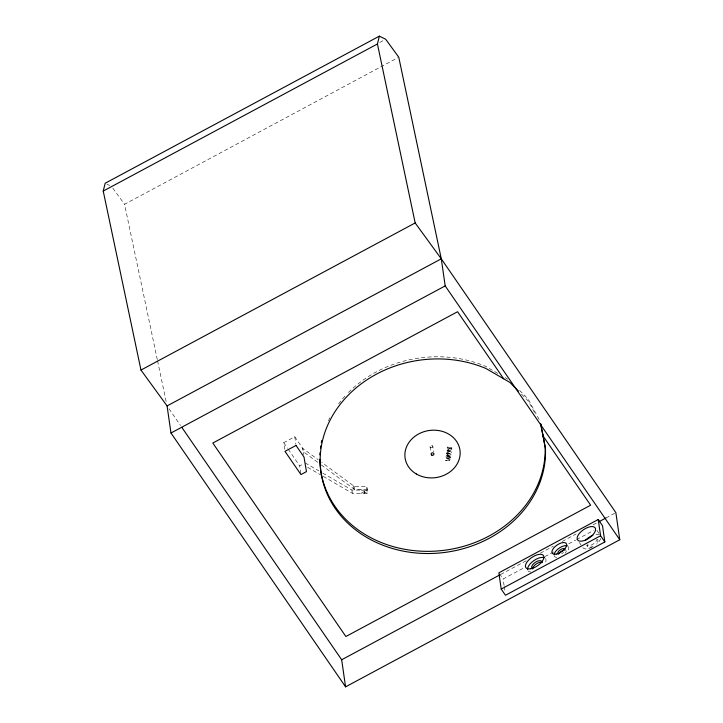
<?xml version="1.0" encoding="UTF-8"?>
<svg xmlns="http://www.w3.org/2000/svg" width="723" height="723" viewBox="0 0 723 723"><rect width="100%" height="100%" fill="white"/><g stroke="black" fill="none" stroke-linecap="round" stroke-linejoin="round"><path stroke-width="0.54" stroke-dasharray="3.62 2.71" d="M323.19 476.349L352.363 493.285L367.221 493.42L366.823 486.706L354.116 486.236L321.744 462.368M364.275 491.577L364.5 493.249M447.492 455.571L447.6 454.631M448.07 450.601L448.179 449.661M379.747 42.467L383.723 40.334M157.316 359.656L124.555 204.302L397.767 57.732M284.672 449.191L283.732 442.693L294.776 436.764L302.756 448.377L318.129 459.701M300.795 473.493L299.702 465.91L303.38 463.931M360.949 493.357L367.293 489.959L366.823 486.706M500.632 574.478L526.461 560.623M540.37 553.158L553.285 546.236M562.223 541.437L576.132 533.972M593.023 524.916L596.999 522.783M605.937 517.984L614.884 513.185M504.067 585.513L503.127 579.015L523.994 567.817M544.871 556.62L553.809 551.821M568.721 543.823L575.671 540.099M576.665 539.566L593.565 530.501M448.133 450.601L449.037 450.176L448.242 449.661M447.555 455.571L448.459 455.147L447.664 454.64M322.72 473.104L351.893 490.031L366.751 490.167M321.31 464.952L354.586 489.48L367.293 489.959L367.221 493.42L360.94 489.724M106.968 184.148L109.688 185.486M497.786 373.384L485.639 366.335A112.987 96.945 -8.2 0 0 347.148 393.809M505.151 377.668L507.79 379.195M305.223 462.946L318.834 470.845M307.637 467.32L322.214 475.788M317.686 462.286L303.226 451.622L302.756 448.377L303.75 454.749M519.656 390.465L528.215 399.132L539.819 420.813M521.527 394.207L528.522 401.301L535.381 414.107M112.806 188.161L124.555 204.302M596.918 530.438L600.461 535.598M587.808 546.66L586.742 545.115A6.046 2.856 -34.5 0 0 592.11 544.69A6.046 2.856 -34.5 0 0 596.818 539.71M579.322 542.476L581.093 545.061M499.476 573.71L503.127 579.015M283.732 442.693L287.564 448.26M288.206 449.191L299.702 465.91M169.001 408.721L180.506 425.458M157.551 360.759L166.145 401.518M504.22 586.597L505.006 592.02M432.842 446.407A1.419 1.22 -8.2 0 1 430.727 447.546A1.419 1.22 -8.2 0 1 430.718 445.431A1.419 1.22 -8.2 0 1 432.842 446.407L433.628 451.83M430.013 446.516L430.8 451.938M364.094 491.577L364.347 493.222M354.116 486.236L354.586 489.48M353.384 485.693L353.845 488.938M351.893 490.031L352.363 493.285M294.776 436.764L295.87 444.347M328.432 420.732A112.987 96.945 -8.2 0 1 329.896 417.749M338.572 403.895A112.987 96.945 -8.2 0 1 346.38 394.604M565.061 550.14A4.266 2.015 -34.5 0 1 564.771 550.854M563.542 552.372A4.266 2.015 -34.5 0 1 561.744 553.646M597.026 539.204A6.046 2.856 -34.5 0 1 595.725 544.428M593.176 546.236A6.046 2.856 -34.5 0 1 587.989 544.048M600.686 538.49A10.655 5.043 -34.5 0 1 596.656 544.103M592.11 547.212A10.655 5.043 -34.5 0 1 582.874 547.636M595.897 534.405A10.655 5.043 -34.5 0 1 599.439 534.722M568.377 546.543A8.531 4.031 -34.5 0 1 568.115 550.23M556.665 557.343A8.531 4.031 -34.5 0 1 554.071 555.436M565.964 550.565A4.266 2.015 -34.5 0 1 565.314 553.167M545.467 558.536A10.655 5.043 -34.5 0 1 545.142 563.145M530.827 572.029A10.655 5.043 -34.5 0 1 528.097 570.881M446.715 455.056L451.152 455.752L450.393 456.294C444.392 458.219 445.296 451.703 450.637 454.216L451.26 454.812L446.715 455.056M447.293 450.086L451.73 450.781L450.971 451.315C444.97 453.24 445.874 446.733 451.215 449.236L451.839 449.842L447.293 450.086M446.95 453.511L450.673 453.881L451.432 453.348L448.649 453.213L447.51 452.056L451.559 452.255L450.935 451.649L447.203 451.468L446.498 451.992L447.627 453.158L446.326 453.484L446.95 453.511M446.154 460.298L449.887 460.678L450.745 459.241L450.122 458.644L445.73 458.617L450.122 459.539L449.86 460.099L445.531 460.271L446.154 460.298M447.718 447.031L447.058 447.185L448.522 447.944L446.895 448.549L451.974 448.622L450.42 448.034L452.101 447.609L447.718 447.031M445.964 456.593C445.196 459.376 452.435 458.96 450.357 456.629L445.964 456.593M450.402 457.207C448.179 459.412 442.792 455.589 450.402 457.207"/><path stroke-width="1.08" d="M103.226 191.071L105.16 183.253L379.358 36.15L385.702 39.268L398.762 57.198L441.283 258.825L445.187 285.91L619.774 539.747L345.576 686.85L170.98 433.014L167.076 405.928L140.976 370.059L103.226 191.071L377.424 43.967L379.358 36.15M140.976 370.059L415.174 222.955L377.424 43.967M167.076 405.928L441.283 258.825L615.869 512.652L619.774 539.747M170.98 433.014L445.187 285.91M598.246 519.512L498.87 572.824L501.211 589.073L505.467 595.264L604.844 541.952L602.503 525.702L598.246 519.512L600.587 535.761L604.844 541.952M345.576 686.85L341.672 659.765L499.638 575.011M598.987 521.717L605.937 517.984M501.211 589.073L600.587 535.761M518.418 391.053L509.86 382.386L485.955 368.495A112.987 96.945 -8.2 0 0 325.748 429.986A112.987 96.945 -8.2 0 0 416.909 553.05A112.987 96.945 -8.2 0 0 545.458 448.82L540.659 423.958M415.174 222.955L441.283 258.825M503.705 378.807L457.569 311.73L212.806 443.045L345.883 636.511L590.637 505.205L542.964 435.879L542.648 433.719M181.789 427.311L341.672 659.765M540.768 423.958L545.142 446.651A112.987 96.945 -8.2 0 1 434.939 551.143A112.987 96.945 -8.2 0 1 319.846 459.259M319.909 454.839A112.987 96.945 -8.2 0 1 320.036 452.616M320.452 448.161A112.987 96.945 -8.2 0 1 320.75 445.946M321.301 442.63A112.987 96.945 -8.2 0 1 321.744 440.434M558.4 554.279A4.266 2.015 -34.5 0 1 560.171 549.905A4.266 2.015 -34.5 0 1 565.106 549.507M532.724 569.001A5.929 2.802 -34.5 0 1 536.105 564.057A5.929 2.802 -34.5 0 1 542.06 562.367M585.404 540.37A10.655 5.043 -34.5 0 1 592.842 535.282M554.152 554.18A8.531 4.031 -34.5 0 1 559.846 547.7A8.531 4.031 -34.5 0 1 567.492 545.892M559.15 553.655A4.266 2.015 -34.5 0 1 564.067 550.167M527.582 569.643A10.655 5.043 -34.5 0 1 533.646 560.75A10.655 5.043 -34.5 0 1 544.356 557.722M532.562 568.594A5.929 2.802 -34.5 0 1 535.68 562.078A5.929 2.802 -34.5 0 1 541.834 562.837M296.023 445.431L284.979 451.36L300.949 474.577L306.471 471.613L304.003 457.044L296.023 445.431M431.821 455.138A1.419 1.22 -8.2 0 0 433.936 453.999A1.419 1.22 -8.2 0 0 431.812 453.023A1.419 1.22 -8.2 0 0 431.821 455.138M416.267 473.945A27.709 23.778 -8.2 0 0 460.009 455.526A27.709 23.778 -8.2 0 0 421.292 432.679A27.709 23.778 -8.2 0 0 416.267 473.945M584.383 540.506A10.655 5.043 -34.5 0 0 595.137 527.862A10.655 5.043 -34.5 0 0 579.512 533.267A10.655 5.043 -34.5 0 0 584.383 540.506M556.159 554.116A8.531 4.031 -34.5 0 0 566.66 544.437A8.531 4.031 -34.5 0 0 555.074 546.606A8.531 4.031 -34.5 0 0 556.159 554.116M530.727 568.775A10.655 5.043 -34.5 0 0 543.85 556.674A10.655 5.043 -34.5 0 0 529.372 559.385A10.655 5.043 -34.5 0 0 530.727 568.775"/></g></svg>
